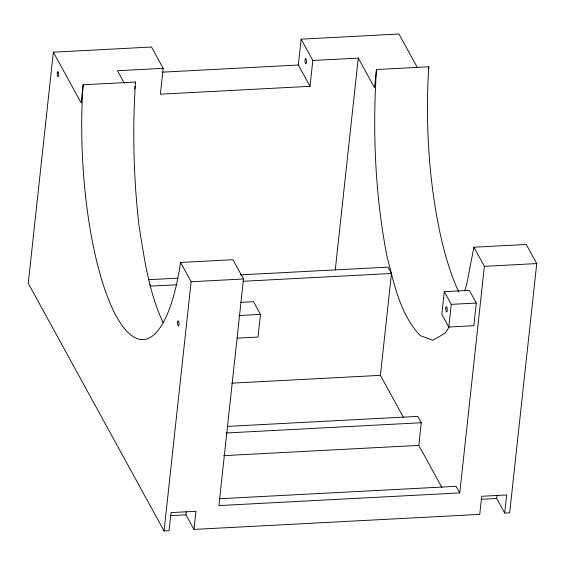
<?xml version="1.0" encoding="UTF-8"?>
<svg xmlns="http://www.w3.org/2000/svg" width="565" height="565" viewBox="0 0 565 565"><rect width="100%" height="100%" fill="white"/><g stroke="black" fill="none" stroke-linecap="round" stroke-linejoin="round"><path stroke-width="0.85" d="M417.147 67.171L398.968 34.013L301.131 39.154L312.819 60.469L310.008 86.318L160.375 94.186L163.186 68.337L151.498 47.022L53.357 52.178L81.169 102.901L83.14 84.771L135.508 82.024C132.358 129.901 133.524 177.968 139.011 225.64C144.266 258.551 148.899 292.282 163.13 322.763M458.844 291.999A182.919 51.125 87 0 1 428.842 66.783L376.474 69.537C372.455 131.942 375.089 194.897 386.997 256.362C394.158 284.033 400.034 313.956 420.127 335.596L432.981 340.222L445.488 332.926L449.14 326.916M53.357 52.178L28.25 283.298L164.062 530.987L169.048 530.726L171.018 512.603L195.956 511.29L193.993 529.419L479.749 514.397L481.719 496.275L506.657 494.961L504.686 513.091L509.672 512.829L536.75 263.58L526.269 244.461L473.894 247.216L466.57 285L464.642 290.834M134.76 88.924L135.042 86.339M135.325 83.747L135.508 82.024M164.062 530.987L191.139 281.737L180.56 262.45A182.919 51.125 87 0 1 116.355 316.266A182.919 51.125 87 0 1 83.14 84.771M193.993 529.419L185.984 514.807L186.358 511.353M180.56 262.45L232.935 259.695L243.508 278.99L218.895 505.576L459.762 492.913L484.382 266.327L473.894 247.216M240.542 302.367L253.494 301.682L260.465 314.387L258 337.044L237.272 338.131M310.008 86.318L298.32 65.003L301.131 39.154M335.264 269.943L358.281 58.082L312.819 60.469M376.474 69.537L374.503 87.667L358.281 58.082M403.551 417.556L380.407 375.351L391.481 273.474L387.993 267.125L240.309 274.887M428.56 69.375L428.842 66.783M441.915 487.517L418.813 445.389L421.278 422.733L417.796 416.384L227.038 426.406M444.281 291.66L441.816 314.317L448.78 327.022L473.823 325.708L476.288 303.045L469.324 290.346L444.281 291.66L451.244 304.365L448.78 327.022M504.686 513.091L496.677 498.478L497.052 495.032M163.186 68.337L117.414 70.738L124.208 83.126M162.769 72.129L298.32 65.003M148.892 279.689L177.897 278.164M191.139 281.737L243.508 278.99M484.382 266.327L536.75 263.58M176.986 284.746L150.615 286.137L149.838 284.725M242.915 281.285L391.481 273.474M238.875 315.524L260.465 314.387M451.244 304.365L476.288 303.045M231.848 383.162L380.407 375.351M226.127 432.988L421.278 422.733M223.662 455.651L418.813 445.389M219.665 498.74L456.139 486.31L459.762 492.913M170.503 515.619L185.984 514.807M481.196 499.298L496.677 498.478M177.636 322.163A2.599 0.727 87 0 0 178.469 326.033A2.599 0.727 87 0 0 178.893 322.106A2.599 0.727 87 0 0 177.636 322.163M445.834 308.073A2.599 0.727 87 0 0 446.668 311.937A2.599 0.727 87 0 0 447.092 308.017A2.599 0.727 87 0 0 445.834 308.073M57.277 72.892A2.599 0.727 87 0 0 58.103 76.762A2.599 0.727 87 0 0 58.534 72.836A2.599 0.727 87 0 0 57.277 72.892M305.121 59.445A2.564 0.713 87 0 0 305.721 63.647A2.564 0.713 87 0 0 306.385 60.328A2.564 0.713 87 0 0 305.121 59.445"/></g></svg>
